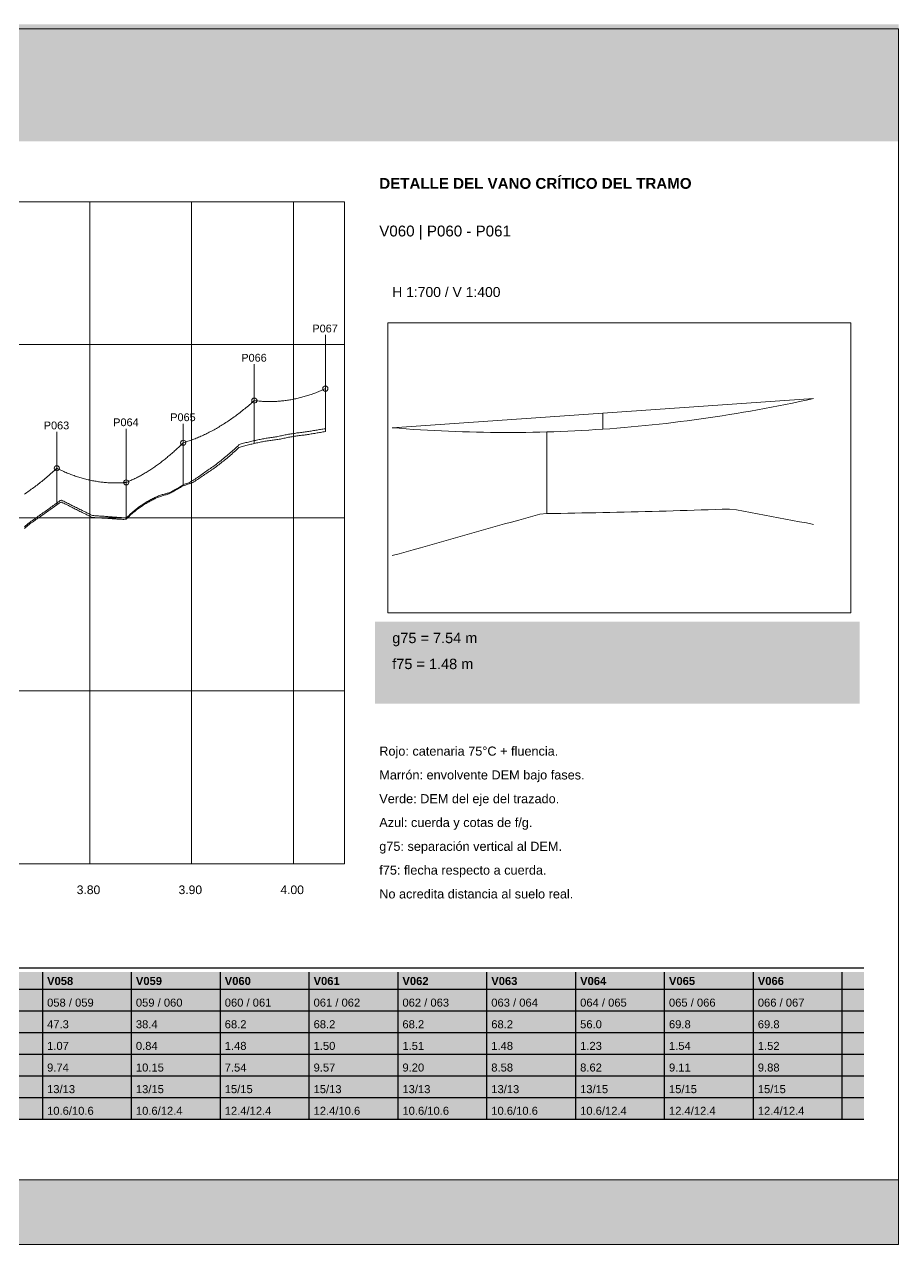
# Paper-space layout 'LP-PF-04' of a CAD drawing. Header units: metres, sheet in millimetres. Extents: x 8 to 412, y 8 to 290.
# Drawn here: x 210 to 412, y 8 to 290 of the extents above; entities that cross this region are included whole.
import ezdxf

# ---------------------------------------------------------------- set-up
doc = ezdxf.new("R2010")
doc.units = ezdxf.units.M
for name, color, linetype, lineweight, true_color in [('DETALLE', 7, 'Continuous', 13, 0x33434d), ('PERFIL_CONDUCTOR', 7, 'Continuous', 13, 0xc53643), ('PERFIL_TERRENO', 7, 'Continuous', 13, 0x976f49), ('PF_COTA', 7, 'Continuous', 0, 0x367db4), ('PF_EJE_DEM', 7, 'Continuous', 0, 0x53856e), ('PF_GRID', 7, 'Continuous', 0, 0xdee6ea), ('ROTULO', 7, 'Continuous', 13, 0x18364a)]:
    doc.layers.add(name, color=color, linetype=linetype, lineweight=lineweight, true_color=true_color)
doc.layers.add('PRESENTACION', color=7, linetype='Continuous')
doc.styles.add('Arial', font='arial.ttf')
doc.styles.add('Arial-Bold', font='arialbd.ttf')

psp = doc.layouts.new('LP-PF-04')

# ---------------------------------------------------------------- hatches: boundary and pattern name
at = {"layer": 'PRESENTACION', "true_color": 0xeef4f7}
for points in [[(8, 263), (412, 263), (412, 290), (8, 290)], [(291, 133), (403, 133), (403, 152), (291, 152)], [(8, 8), (412, 8), (412, 23), (8, 23)]]:
    psp.add_hatch(color=7, dxfattribs=at).paths.add_polyline_path(points)
at = {"layer": 'PRESENTACION', "true_color": 0xe6eef2}
psp.add_hatch(color=7, dxfattribs=at).paths.add_polyline_path([(14, 64), (404, 64), (404, 71), (14, 71)])
at = {"layer": 'PRESENTACION', "true_color": 0xfff1d8}
psp.add_hatch(color=7, dxfattribs=at).paths.add_polyline_path([(255.29, 37), (275.82, 37), (275.82, 71), (255.29, 71)])
at = {"layer": 'PRESENTACION', "true_color": 0xf6f8fa}
psp.add_hatch(color=7, dxfattribs=at).paths.add_polyline_path([(14, 37), (404, 37), (404, 64), (14, 64)])

# ---------------------------------------------------------------- linework, layer by layer
at = {"layer": 'DETALLE'}
for p, q in [((263.12, 193.14), (263.12, 203.06)), ((279.54, 195.9), (279.54, 205.82)), ((246.7, 183.39), (246.7, 193.31)), ((217.48, 178.94), (217.48, 187.42)), ((233.52, 175.66), (233.52, 184.14))]:
    psp.add_line(p, q, dxfattribs=at)
for points in [[(32, 96), (284, 96), (284, 249), (32, 249)], [(294, 154), (401, 154), (401, 221), (294, 221)]]:
    psp.add_lwpolyline(points, close=True, dxfattribs=at)
for centre in [(279.54, 205.82), (263.12, 203.06), (246.7, 193.31), (217.48, 187.42), (233.52, 184.14)]:
    psp.add_circle(centre, 0.6, dxfattribs=at)
at = {"layer": 'PERFIL_CONDUCTOR'}
for points in [[(246.7, 193.31), (246.97, 193.4), (247.24, 193.48), (247.52, 193.57), (247.79, 193.66), (248.06, 193.75), (248.34, 193.85), (248.61, 193.94), (248.88, 194.04), (249.16, 194.15), (249.43, 194.25), (249.71, 194.36), (249.98, 194.48), (250.25, 194.59), (250.53, 194.71), (250.8, 194.83), (251.07, 194.95), (251.35, 195.07), (251.62, 195.2), (251.9, 195.33), (252.17, 195.47), (252.44, 195.6), (252.72, 195.74), (252.99, 195.88), (253.26, 196.03), (253.54, 196.18), (253.81, 196.33), (254.09, 196.48), (254.36, 196.63), (254.63, 196.79), (254.91, 196.95), (255.18, 197.12), (255.45, 197.28), (255.73, 197.45), (256, 197.62), (256.27, 197.8), (256.55, 197.98), (256.82, 198.16), (257.1, 198.34), (257.37, 198.52), (257.64, 198.71), (257.92, 198.9), (258.19, 199.1), (258.46, 199.29), (258.74, 199.49), (259.01, 199.7), (259.29, 199.9), (259.56, 200.11), (259.83, 200.32), (260.11, 200.53), (260.38, 200.75), (260.65, 200.97), (260.93, 201.19), (261.2, 201.41), (261.48, 201.64), (261.75, 201.87), (262.02, 202.1), (262.3, 202.34), (262.57, 202.58), (262.84, 202.82), (263.12, 203.06)], [(263.12, 203.06), (263.39, 203.03), (263.66, 203), (263.94, 202.97), (264.21, 202.94), (264.49, 202.92), (264.76, 202.9), (265.03, 202.88), (265.31, 202.87), (265.58, 202.85), (265.85, 202.84), (266.13, 202.84), (266.4, 202.83), (266.68, 202.83), (266.95, 202.83), (267.22, 202.84), (267.5, 202.84), (267.77, 202.85), (268.04, 202.87), (268.32, 202.88), (268.59, 202.9), (268.87, 202.92), (269.14, 202.94), (269.41, 202.97), (269.69, 203), (269.96, 203.03), (270.23, 203.06), (270.51, 203.1), (270.78, 203.14), (271.05, 203.18), (271.33, 203.22), (271.6, 203.27), (271.88, 203.32), (272.15, 203.37), (272.42, 203.43), (272.7, 203.49), (272.97, 203.55), (273.24, 203.61), (273.52, 203.68), (273.79, 203.75), (274.07, 203.82), (274.34, 203.89), (274.61, 203.97), (274.89, 204.05), (275.16, 204.13), (275.43, 204.22), (275.71, 204.3), (275.98, 204.39), (276.26, 204.49), (276.53, 204.58), (276.8, 204.68), (277.08, 204.78), (277.35, 204.89), (277.62, 205), (277.9, 205.1), (278.17, 205.22), (278.44, 205.33), (278.72, 205.45), (278.99, 205.57), (279.27, 205.69), (279.54, 205.82)], [(295, 196.78), (296.62, 196.65), (298.25, 196.52), (299.87, 196.41), (301.49, 196.3), (303.11, 196.21), (304.74, 196.12), (306.36, 196.04), (307.98, 195.97), (309.6, 195.9), (311.23, 195.85), (312.85, 195.8), (314.47, 195.76), (316.09, 195.73), (317.72, 195.7), (319.34, 195.69), (320.96, 195.68), (322.59, 195.68), (324.21, 195.69), (325.83, 195.71), (327.45, 195.74), (329.08, 195.77), (330.7, 195.82), (332.32, 195.87), (333.94, 195.93), (335.57, 195.99), (337.19, 196.07), (338.81, 196.15), (340.44, 196.24), (342.06, 196.34), (343.68, 196.45), (345.3, 196.57), (346.93, 196.7), (348.55, 196.83), (350.17, 196.97), (351.79, 197.12), (353.42, 197.28), (355.04, 197.44), (356.66, 197.62), (358.28, 197.8), (359.91, 197.99), (361.53, 198.19), (363.15, 198.4), (364.78, 198.61), (366.4, 198.84), (368.02, 199.07), (369.64, 199.31), (371.27, 199.56), (372.89, 199.82), (374.51, 200.08), (376.13, 200.36), (377.76, 200.64), (379.38, 200.93), (381, 201.23), (382.62, 201.53), (384.25, 201.85), (385.87, 202.17), (387.49, 202.5), (389.12, 202.84), (390.74, 203.19), (392.36, 203.55)], [(233.52, 184.14), (233.74, 184.23), (233.96, 184.32), (234.18, 184.41), (234.39, 184.51), (234.61, 184.61), (234.83, 184.71), (235.05, 184.81), (235.27, 184.91), (235.49, 185.02), (235.71, 185.13), (235.93, 185.24), (236.15, 185.35), (236.37, 185.46), (236.59, 185.58), (236.81, 185.7), (237.03, 185.82), (237.25, 185.94), (237.47, 186.07), (237.69, 186.2), (237.91, 186.33), (238.13, 186.46), (238.35, 186.59), (238.57, 186.73), (238.79, 186.87), (239.01, 187.01), (239.23, 187.15), (239.45, 187.3), (239.67, 187.44), (239.89, 187.59), (240.11, 187.74), (240.33, 187.9), (240.55, 188.05), (240.76, 188.21), (240.98, 188.37), (241.2, 188.54), (241.42, 188.7), (241.64, 188.87), (241.86, 189.04), (242.08, 189.21), (242.3, 189.38), (242.52, 189.56), (242.74, 189.73), (242.96, 189.91), (243.18, 190.1), (243.4, 190.28), (243.62, 190.47), (243.84, 190.66), (244.06, 190.85), (244.28, 191.04), (244.5, 191.24), (244.72, 191.43), (244.94, 191.63), (245.16, 191.84), (245.38, 192.04), (245.6, 192.25), (245.82, 192.46), (246.04, 192.67), (246.26, 192.88), (246.48, 193.1), (246.7, 193.31)], [(210, 181.44), (210.26, 181.62), (210.53, 181.8), (210.8, 181.98), (211.07, 182.17), (211.33, 182.36), (211.6, 182.55), (211.87, 182.74), (212.14, 182.94), (212.4, 183.13), (212.67, 183.34), (212.94, 183.54), (213.2, 183.75), (213.47, 183.96), (213.74, 184.17), (214.01, 184.38), (214.27, 184.6), (214.54, 184.82), (214.81, 185.04), (215.08, 185.27), (215.34, 185.5), (215.61, 185.73), (215.88, 185.96), (216.14, 186.2), (216.41, 186.44), (216.68, 186.68), (216.95, 186.93), (217.21, 187.17), (217.48, 187.42)], [(217.48, 187.42), (217.75, 187.29), (218.02, 187.16), (218.28, 187.03), (218.55, 186.91), (218.82, 186.79), (219.08, 186.67), (219.35, 186.55), (219.62, 186.44), (219.89, 186.32), (220.15, 186.22), (220.42, 186.11), (220.69, 186.01), (220.95, 185.9), (221.22, 185.81), (221.49, 185.71), (221.76, 185.62), (222.02, 185.53), (222.29, 185.44), (222.56, 185.35), (222.83, 185.27), (223.09, 185.19), (223.36, 185.12), (223.63, 185.04), (223.89, 184.97), (224.16, 184.9), (224.43, 184.83), (224.7, 184.77), (224.96, 184.71), (225.23, 184.65), (225.5, 184.59), (225.77, 184.54), (226.03, 184.49), (226.3, 184.44), (226.57, 184.4), (226.83, 184.35), (227.1, 184.31), (227.37, 184.28), (227.64, 184.24), (227.9, 184.21), (228.17, 184.18), (228.44, 184.15), (228.71, 184.13), (228.97, 184.11), (229.24, 184.09), (229.51, 184.07), (229.77, 184.06), (230.04, 184.05), (230.31, 184.04), (230.58, 184.03), (230.84, 184.03), (231.11, 184.03), (231.38, 184.03), (231.65, 184.03), (231.91, 184.04), (232.18, 184.05), (232.45, 184.06), (232.71, 184.08), (232.98, 184.1), (233.25, 184.12), (233.52, 184.14)]]:
    psp.add_lwpolyline(points, dxfattribs=at)
at = {"layer": 'PERFIL_TERRENO'}
for points in [[(263.12, 193.8), (263.39, 193.86), (263.66, 193.92), (263.94, 193.98), (264.21, 194.04), (264.49, 194.09), (264.76, 194.14), (265.03, 194.19), (265.31, 194.24), (265.58, 194.29), (265.85, 194.34), (266.13, 194.38), (266.4, 194.43), (266.68, 194.47), (266.95, 194.51), (267.22, 194.55), (267.5, 194.58), (267.77, 194.62), (268.04, 194.65), (268.32, 194.7), (268.59, 194.76), (268.87, 194.83), (269.14, 194.89), (269.41, 194.95), (269.69, 195), (269.96, 195.06), (270.23, 195.11), (270.51, 195.17), (270.78, 195.22), (271.05, 195.27), (271.33, 195.31), (271.6, 195.36), (271.88, 195.41), (272.15, 195.45), (272.42, 195.49), (272.7, 195.53), (272.97, 195.57), (273.24, 195.61), (273.52, 195.64), (273.79, 195.68), (274.07, 195.71), (274.34, 195.74), (274.61, 195.77), (274.89, 195.8), (275.16, 195.83), (275.43, 195.88), (275.71, 195.93), (275.98, 195.97), (276.26, 196.02), (276.53, 196.06), (276.8, 196.11), (277.08, 196.15), (277.35, 196.2), (277.62, 196.25), (277.9, 196.29), (278.17, 196.34), (278.44, 196.38), (278.72, 196.43), (278.99, 196.47), (279.27, 196.52), (279.54, 196.57)], [(246.7, 183.63), (246.97, 183.71), (247.24, 183.79), (247.52, 183.87), (247.79, 183.95), (248.06, 184.08), (248.34, 184.24), (248.61, 184.41), (248.88, 184.58), (249.16, 184.75), (249.43, 184.93), (249.71, 185.11), (249.98, 185.29), (250.25, 185.47), (250.53, 185.66), (250.8, 185.86), (251.07, 186.05), (251.35, 186.25), (251.62, 186.45), (251.9, 186.65), (252.17, 186.84), (252.44, 187.02), (252.72, 187.2), (252.99, 187.39), (253.26, 187.58), (253.54, 187.78), (253.81, 187.97), (254.09, 188.17), (254.36, 188.38), (254.63, 188.58), (254.91, 188.79), (255.18, 189.01), (255.45, 189.22), (255.73, 189.44), (256, 189.66), (256.27, 189.89), (256.55, 190.11), (256.82, 190.34), (257.1, 190.58), (257.37, 190.82), (257.64, 191.06), (257.92, 191.3), (258.19, 191.54), (258.46, 191.79), (258.74, 192.05), (259.01, 192.3), (259.29, 192.56), (259.56, 192.82), (259.83, 192.96), (260.11, 193.04), (260.38, 193.12), (260.65, 193.19), (260.93, 193.27), (261.2, 193.34), (261.48, 193.41), (261.75, 193.48), (262.02, 193.55), (262.3, 193.61), (262.57, 193.68), (262.84, 193.74), (263.12, 193.8)], [(233.52, 175.9), (233.74, 176.12), (233.96, 176.33), (234.18, 176.54), (234.39, 176.75), (234.61, 176.95), (234.83, 177.15), (235.05, 177.34), (235.27, 177.52), (235.49, 177.71), (235.71, 177.88), (235.93, 178.06), (236.15, 178.23), (236.37, 178.39), (236.59, 178.55), (236.81, 178.71), (237.03, 178.86), (237.25, 179), (237.47, 179.15), (237.69, 179.28), (237.91, 179.42), (238.13, 179.56), (238.35, 179.7), (238.57, 179.83), (238.79, 179.95), (239.01, 180.07), (239.23, 180.19), (239.45, 180.31), (239.67, 180.42), (239.89, 180.53), (240.11, 180.63), (240.33, 180.73), (240.55, 180.83), (240.76, 180.92), (240.98, 181.01), (241.2, 181.09), (241.42, 181.17), (241.64, 181.25), (241.86, 181.32), (242.08, 181.39), (242.3, 181.46), (242.52, 181.52), (242.74, 181.58), (242.96, 181.63), (243.18, 181.68), (243.4, 181.73), (243.62, 181.82), (243.84, 181.93), (244.06, 182.05), (244.28, 182.17), (244.5, 182.29), (244.72, 182.41), (244.94, 182.53), (245.16, 182.65), (245.38, 182.78), (245.6, 182.91), (245.82, 183.04), (246.04, 183.17), (246.26, 183.3), (246.48, 183.43), (246.7, 183.57)], [(210, 173.85), (210.26, 174.08), (210.53, 174.31), (210.8, 174.55), (211.07, 174.78), (211.33, 175), (211.6, 175.19), (211.87, 175.37), (212.14, 175.56), (212.4, 175.75), (212.67, 175.94), (212.94, 176.13), (213.2, 176.32), (213.47, 176.51), (213.74, 176.7), (214.01, 176.89), (214.27, 177.08), (214.54, 177.27), (214.81, 177.46), (215.08, 177.65), (215.34, 177.84), (215.61, 178.03), (215.88, 178.23), (216.14, 178.42), (216.41, 178.61), (216.68, 178.8), (216.95, 178.99), (217.21, 179.18), (217.48, 179.38)], [(217.48, 179.38), (217.75, 179.57), (218.02, 179.76), (218.28, 179.95), (218.55, 180.04), (218.82, 179.91), (219.08, 179.78), (219.35, 179.64), (219.62, 179.51), (219.89, 179.38), (220.15, 179.25), (220.42, 179.11), (220.69, 178.98), (220.95, 178.85), (221.22, 178.71), (221.49, 178.58), (221.76, 178.45), (222.02, 178.32), (222.29, 178.18), (222.56, 178.05), (222.83, 177.92), (223.09, 177.78), (223.36, 177.65), (223.63, 177.52), (223.89, 177.39), (224.16, 177.25), (224.43, 177.12), (224.7, 176.99), (224.96, 176.86), (225.23, 176.72), (225.5, 176.59), (225.77, 176.49), (226.03, 176.47), (226.3, 176.45), (226.57, 176.43), (226.83, 176.42), (227.1, 176.4), (227.37, 176.38), (227.64, 176.36), (227.9, 176.34), (228.17, 176.32), (228.44, 176.31), (228.71, 176.29), (228.97, 176.27), (229.24, 176.25), (229.51, 176.23), (229.77, 176.21), (230.04, 176.19), (230.31, 176.17), (230.58, 176.15), (230.84, 176.13), (231.11, 176.11), (231.38, 176.09), (231.65, 176.07), (231.91, 176.05), (232.18, 176.03), (232.45, 176.01), (232.71, 175.98), (232.98, 175.97), (233.25, 176), (233.52, 176.03)], [(295, 167.22), (296.62, 167.68), (298.25, 168.14), (299.87, 168.6), (301.49, 169.06), (303.11, 169.52), (304.74, 169.98), (306.36, 170.44), (307.98, 170.9), (309.6, 171.36), (311.23, 171.81), (312.85, 172.27), (314.47, 172.73), (316.09, 173.18), (317.72, 173.64), (319.34, 174.09), (320.96, 174.55), (322.59, 175), (324.21, 175.45), (325.83, 175.91), (327.45, 176.36), (329.08, 176.81), (330.7, 176.96), (332.32, 176.98), (333.94, 177), (335.57, 177.03), (337.19, 177.05), (338.81, 177.08), (340.44, 177.11), (342.06, 177.14), (343.68, 177.17), (345.3, 177.21), (346.93, 177.24), (348.55, 177.28), (350.17, 177.32), (351.79, 177.35), (353.42, 177.4), (355.04, 177.44), (356.66, 177.48), (358.28, 177.53), (359.91, 177.57), (361.53, 177.62), (363.15, 177.67), (364.78, 177.72), (366.4, 177.78), (368.02, 177.83), (369.64, 177.89), (371.27, 177.94), (372.89, 178), (374.51, 177.83), (376.13, 177.52), (377.76, 177.21), (379.38, 176.91), (381, 176.6), (382.62, 176.3), (384.25, 175.99), (385.87, 175.68), (387.49, 175.38), (389.12, 175.07), (390.74, 174.77), (392.36, 174.46)]]:
    psp.add_lwpolyline(points, dxfattribs=at)
at = {"layer": 'PF_COTA'}
for p, q in [((279.54, 205.82), (279.54, 218.22)), ((263.12, 203.06), (263.12, 211.46)), ((295, 196.78), (392.36, 203.55)), ((246.7, 193.31), (246.7, 197.71)), ((343.68, 196.45), (343.68, 200.16)), ((217.48, 187.42), (217.48, 195.82)), ((233.52, 184.14), (233.52, 196.54)), ((330.7, 176.96), (330.7, 195.82))]:
    psp.add_line(p, q, dxfattribs=at)
at = {"layer": 'PF_EJE_DEM'}
for points in [[(263.12, 193.14), (263.39, 193.2), (263.66, 193.26), (263.94, 193.32), (264.21, 193.38), (264.49, 193.44), (264.76, 193.49), (265.03, 193.54), (265.31, 193.6), (265.58, 193.65), (265.85, 193.69), (266.13, 193.74), (266.4, 193.79), (266.68, 193.83), (266.95, 193.87), (267.22, 193.91), (267.5, 193.95), (267.77, 193.99), (268.04, 194.02), (268.32, 194.06), (268.59, 194.09), (268.87, 194.12), (269.14, 194.17), (269.41, 194.23), (269.69, 194.29), (269.96, 194.35), (270.23, 194.41), (270.51, 194.46), (270.78, 194.52), (271.05, 194.57), (271.33, 194.62), (271.6, 194.67), (271.88, 194.71), (272.15, 194.76), (272.42, 194.8), (272.7, 194.84), (272.97, 194.89), (273.24, 194.92), (273.52, 194.96), (273.79, 195), (274.07, 195.03), (274.34, 195.07), (274.61, 195.1), (274.89, 195.13), (275.16, 195.17), (275.43, 195.21), (275.71, 195.26), (275.98, 195.31), (276.26, 195.35), (276.53, 195.4), (276.8, 195.44), (277.08, 195.49), (277.35, 195.53), (277.62, 195.58), (277.9, 195.63), (278.17, 195.67), (278.44, 195.72), (278.72, 195.76), (278.99, 195.81), (279.27, 195.85), (279.54, 195.9)], [(246.7, 183.39), (246.97, 183.47), (247.24, 183.55), (247.52, 183.63), (247.79, 183.72), (248.06, 183.8), (248.34, 183.89), (248.61, 183.97), (248.88, 184.11), (249.16, 184.28), (249.43, 184.46), (249.71, 184.63), (249.98, 184.81), (250.25, 184.99), (250.53, 185.18), (250.8, 185.37), (251.07, 185.56), (251.35, 185.75), (251.62, 185.95), (251.9, 186.14), (252.17, 186.32), (252.44, 186.5), (252.72, 186.68), (252.99, 186.86), (253.26, 187.05), (253.54, 187.24), (253.81, 187.43), (254.09, 187.63), (254.36, 187.83), (254.63, 188.03), (254.91, 188.24), (255.18, 188.45), (255.45, 188.66), (255.73, 188.87), (256, 189.09), (256.27, 189.31), (256.55, 189.54), (256.82, 189.76), (257.1, 189.99), (257.37, 190.23), (257.64, 190.46), (257.92, 190.7), (258.19, 190.95), (258.46, 191.19), (258.74, 191.44), (259.01, 191.69), (259.29, 191.95), (259.56, 192.2), (259.83, 192.28), (260.11, 192.36), (260.38, 192.44), (260.65, 192.51), (260.93, 192.59), (261.2, 192.66), (261.48, 192.74), (261.75, 192.81), (262.02, 192.88), (262.3, 192.95), (262.57, 193.01), (262.84, 193.08), (263.12, 193.14)], [(233.52, 175.66), (233.74, 175.88), (233.96, 176.09), (234.18, 176.3), (234.39, 176.51), (234.61, 176.71), (234.83, 176.9), (235.05, 177.09), (235.27, 177.28), (235.49, 177.46), (235.71, 177.64), (235.93, 177.81), (236.15, 177.98), (236.37, 178.15), (236.59, 178.31), (236.81, 178.46), (237.03, 178.61), (237.25, 178.76), (237.47, 178.9), (237.69, 179.04), (237.91, 179.17), (238.13, 179.31), (238.35, 179.44), (238.57, 179.57), (238.79, 179.69), (239.01, 179.82), (239.23, 179.93), (239.45, 180.05), (239.67, 180.16), (239.89, 180.27), (240.11, 180.37), (240.33, 180.47), (240.55, 180.57), (240.76, 180.66), (240.98, 180.75), (241.2, 180.83), (241.42, 180.91), (241.64, 180.99), (241.86, 181.06), (242.08, 181.13), (242.3, 181.19), (242.52, 181.26), (242.74, 181.31), (242.96, 181.37), (243.18, 181.42), (243.4, 181.53), (243.62, 181.64), (243.84, 181.76), (244.06, 181.88), (244.28, 181.99), (244.5, 182.11), (244.72, 182.24), (244.94, 182.36), (245.16, 182.48), (245.38, 182.61), (245.6, 182.74), (245.82, 182.86), (246.04, 182.99), (246.26, 183.13), (246.48, 183.26), (246.7, 183.39)], [(210, 173.48), (210.26, 173.71), (210.53, 173.94), (210.8, 174.17), (211.07, 174.41), (211.33, 174.62), (211.6, 174.81), (211.87, 174.99), (212.14, 175.18), (212.4, 175.36), (212.67, 175.55), (212.94, 175.74), (213.2, 175.93), (213.47, 176.11), (213.74, 176.3), (214.01, 176.49), (214.27, 176.68), (214.54, 176.86), (214.81, 177.05), (215.08, 177.24), (215.34, 177.43), (215.61, 177.62), (215.88, 177.81), (216.14, 178), (216.41, 178.18), (216.68, 178.37), (216.95, 178.56), (217.21, 178.75), (217.48, 178.94)], [(217.48, 178.94), (217.75, 179.13), (218.02, 179.32), (218.28, 179.51), (218.55, 179.59), (218.82, 179.46), (219.08, 179.32), (219.35, 179.19), (219.62, 179.06), (219.89, 178.93), (220.15, 178.79), (220.42, 178.66), (220.69, 178.53), (220.95, 178.39), (221.22, 178.26), (221.49, 178.13), (221.76, 178), (222.02, 177.86), (222.29, 177.73), (222.56, 177.6), (222.83, 177.46), (223.09, 177.33), (223.36, 177.2), (223.63, 177.07), (223.89, 176.93), (224.16, 176.8), (224.43, 176.67), (224.7, 176.53), (224.96, 176.4), (225.23, 176.27), (225.5, 176.14), (225.77, 176.04), (226.03, 176.02), (226.3, 176.01), (226.57, 175.99), (226.83, 175.98), (227.1, 175.96), (227.37, 175.95), (227.64, 175.93), (227.9, 175.91), (228.17, 175.9), (228.44, 175.88), (228.71, 175.86), (228.97, 175.85), (229.24, 175.83), (229.51, 175.81), (229.77, 175.8), (230.04, 175.78), (230.31, 175.76), (230.58, 175.74), (230.84, 175.73), (231.11, 175.71), (231.38, 175.69), (231.65, 175.67), (231.91, 175.65), (232.18, 175.63), (232.45, 175.62), (232.71, 175.6), (232.98, 175.59), (233.25, 175.63), (233.52, 175.66)]]:
    psp.add_lwpolyline(points, dxfattribs=at)
at = {"layer": 'PF_GRID'}
for p, q in [((225.09, 96), (225.09, 249)), ((248.62, 96), (248.62, 249)), ((272.15, 96), (272.15, 249)), ((32, 216), (284, 216)), ((32, 176), (284, 176)), ((32, 136), (284, 136)), ((32, 96), (284, 96))]:
    psp.add_line(p, q, dxfattribs=at)
at = {"layer": 'PRESENTACION', "color": 254, "true_color": 0xdee6ea}
for p, q in [((14, 72), (404, 72)), ((214.24, 37), (214.24, 71)), ((234.76, 37), (234.76, 71)), ((255.29, 37), (255.29, 71)), ((275.82, 37), (275.82, 71)), ((296.35, 37), (296.35, 71)), ((316.88, 37), (316.88, 71)), ((337.41, 37), (337.41, 71)), ((357.94, 37), (357.94, 71)), ((378.47, 37), (378.47, 71)), ((399, 37), (399, 71)), ((14, 67), (404, 67)), ((14, 62), (404, 62)), ((14, 57), (404, 57)), ((14, 52), (404, 52)), ((14, 47), (404, 47)), ((14, 42), (404, 42)), ((14, 37), (404, 37))]:
    psp.add_line(p, q, dxfattribs=at)
at = {"layer": 'ROTULO'}
psp.add_line((8, 23), (412, 23), dxfattribs=at)
psp.add_lwpolyline([(8, 8), (412, 8), (412, 289), (8, 289)], close=True, dxfattribs=at)

# ---------------------------------------------------------------- texts
at = {"layer": 'ROTULO', "color": 159, "true_color": 0x18364a, "style": 'Arial-Bold'}
psp.add_text('DETALLE DEL VANO CRÍTICO DEL TRAMO', height=2.5, dxfattribs=at).set_placement((292, 252))
at = {"layer": 'ROTULO'}
for s, height, style, p in [('V060 | P060 - P061', 2.5, 'Arial', (292, 241)), ('H 1:700 / V 1:400', 2.3, 'Arial', (295, 227)), ('P067', 1.8, 'Arial', (276.54, 218.82)), ('P066', 1.8, 'Arial', (260.12, 212.06)), ('P063', 1.8, 'Arial', (214.48, 196.42)), ('P064', 1.8, 'Arial', (230.52, 197.14)), ('P065', 1.8, 'Arial', (243.7, 198.31)), ('g75 = 7.54 m', 2.4, 'Arial', (295, 147)), ('f75 = 1.48 m', 2.4, 'Arial', (295, 141)), ('Rojo: catenaria 75°C + fluencia.', 2.1, 'Arial', (292, 121)), ('Marrón: envolvente DEM bajo fases.', 2.1, 'Arial', (292, 115.5)), ('Verde: DEM del eje del trazado.', 2.1, 'Arial', (292, 110)), ('Azul: cuerda y cotas de f/g.', 2.1, 'Arial', (292, 104.5)), ('g75: separación vertical al DEM.', 2.1, 'Arial', (292, 99)), ('f75: flecha respecto a cuerda.', 2.1, 'Arial', (292, 93.5)), ('3.80', 2, 'Arial', (222.09, 89)), ('3.90', 2, 'Arial', (245.62, 89)), ('4.00', 2, 'Arial', (269.15, 89)), ('No acredita distancia al suelo real.', 2.1, 'Arial', (292, 88)), ('V058', 1.85, 'Arial-Bold', (215.24, 68)), ('V059', 1.85, 'Arial-Bold', (235.76, 68)), ('V060', 1.85, 'Arial-Bold', (256.29, 68)), ('V061', 1.85, 'Arial-Bold', (276.82, 68)), ('V062', 1.85, 'Arial-Bold', (297.35, 68)), ('V063', 1.85, 'Arial-Bold', (317.88, 68)), ('V064', 1.85, 'Arial-Bold', (338.41, 68)), ('V065', 1.85, 'Arial-Bold', (358.94, 68)), ('V066', 1.85, 'Arial-Bold', (379.47, 68)), ('058 / 059', 1.85, 'Arial', (215.24, 63)), ('059 / 060', 1.85, 'Arial', (235.76, 63)), ('060 / 061', 1.85, 'Arial', (256.29, 63)), ('061 / 062', 1.85, 'Arial', (276.82, 63)), ('062 / 063', 1.85, 'Arial', (297.35, 63)), ('063 / 064', 1.85, 'Arial', (317.88, 63)), ('064 / 065', 1.85, 'Arial', (338.41, 63)), ('065 / 066', 1.85, 'Arial', (358.94, 63)), ('066 / 067', 1.85, 'Arial', (379.47, 63)), ('47.3', 1.85, 'Arial', (215.24, 58)), ('38.4', 1.85, 'Arial', (235.76, 58)), ('68.2', 1.85, 'Arial', (256.29, 58)), ('68.2', 1.85, 'Arial', (276.82, 58)), ('68.2', 1.85, 'Arial', (297.35, 58)), ('68.2', 1.85, 'Arial', (317.88, 58)), ('56.0', 1.85, 'Arial', (338.41, 58)), ('69.8', 1.85, 'Arial', (358.94, 58)), ('69.8', 1.85, 'Arial', (379.47, 58)), ('1.07', 1.85, 'Arial', (215.24, 53)), ('0.84', 1.85, 'Arial', (235.76, 53)), ('1.48', 1.85, 'Arial', (256.29, 53)), ('1.50', 1.85, 'Arial', (276.82, 53)), ('1.51', 1.85, 'Arial', (297.35, 53)), ('1.48', 1.85, 'Arial', (317.88, 53)), ('1.23', 1.85, 'Arial', (338.41, 53)), ('1.54', 1.85, 'Arial', (358.94, 53)), ('1.52', 1.85, 'Arial', (379.47, 53)), ('9.74', 1.85, 'Arial', (215.24, 48)), ('10.15', 1.85, 'Arial', (235.76, 48)), ('7.54', 1.85, 'Arial', (256.29, 48)), ('9.57', 1.85, 'Arial', (276.82, 48)), ('9.20', 1.85, 'Arial', (297.35, 48)), ('8.58', 1.85, 'Arial', (317.88, 48)), ('8.62', 1.85, 'Arial', (338.41, 48)), ('9.11', 1.85, 'Arial', (358.94, 48)), ('9.88', 1.85, 'Arial', (379.47, 48)), ('13/13', 1.85, 'Arial', (215.24, 43)), ('13/15', 1.85, 'Arial', (235.76, 43)), ('15/15', 1.85, 'Arial', (256.29, 43)), ('15/13', 1.85, 'Arial', (276.82, 43)), ('13/13', 1.85, 'Arial', (297.35, 43)), ('13/13', 1.85, 'Arial', (317.88, 43)), ('13/15', 1.85, 'Arial', (338.41, 43)), ('15/15', 1.85, 'Arial', (358.94, 43)), ('15/15', 1.85, 'Arial', (379.47, 43)), ('10.6/10.6', 1.85, 'Arial', (215.24, 38)), ('10.6/12.4', 1.85, 'Arial', (235.76, 38)), ('12.4/12.4', 1.85, 'Arial', (256.29, 38)), ('12.4/10.6', 1.85, 'Arial', (276.82, 38)), ('10.6/10.6', 1.85, 'Arial', (297.35, 38)), ('10.6/10.6', 1.85, 'Arial', (317.88, 38)), ('10.6/12.4', 1.85, 'Arial', (338.41, 38)), ('12.4/12.4', 1.85, 'Arial', (358.94, 38)), ('12.4/12.4', 1.85, 'Arial', (379.47, 38))]:
    psp.add_text(s, height=height, dxfattribs=dict(at, style=style)).set_placement(p)

doc.saveas('drawing.dxf')
